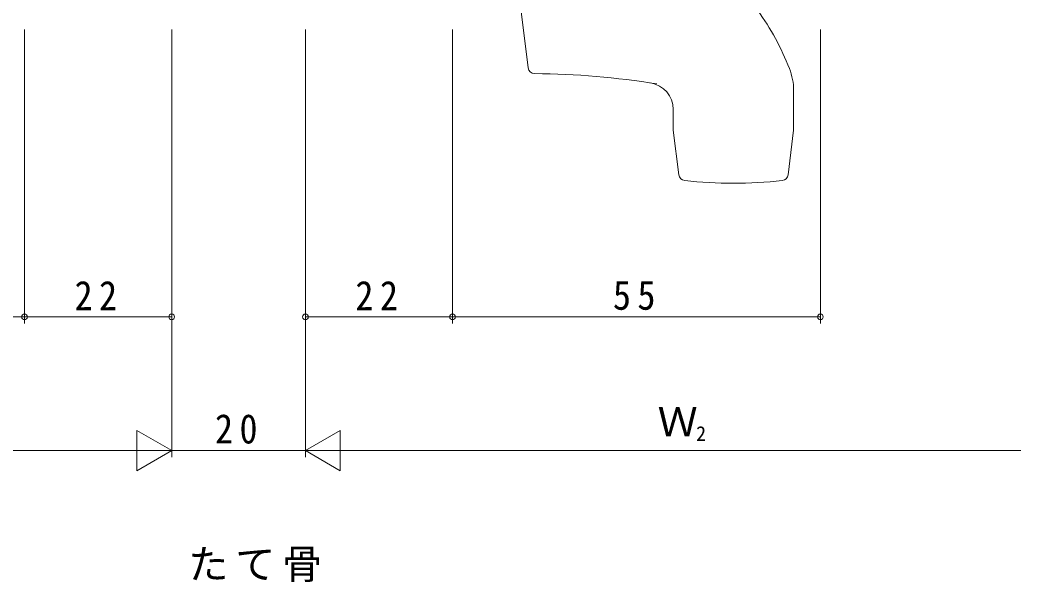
# Model space of a CAD drawing. Units: millimetres on the paper. Extents: x -420 to 373, y -297 to 267.
# Drawn here: x 31.9 to 181.6, y -0.3 to 83.7 of the extents above; entities that cross this region are included whole.
import ezdxf
from ezdxf.enums import TextEntityAlignment as Align

# ---------------------------------------------------------------- set-up
doc = ezdxf.new("R2010")
doc.units = ezdxf.units.MM
doc.layers.add('0-2_USER1', color=3, linetype='Continuous')
doc.layers.add('0-5_YKK_13', color=4, linetype='Continuous', lineweight=9)
doc.layers.add('0-7_YKK_D', color=6, linetype='Continuous', lineweight=9)
doc.styles.add('ＭＳ ゴシック', font='')
doc.styles.get('ＭＳ ゴシック').set_extended_font_data('MS Gothic')

msp = doc.modelspace()

# ---------------------------------------------------------------- linework, layer by layer
at = {"layer": '0-5_YKK_13'}
for p, q in [((107.902, 76.578), (105.603, 95.304)), ((147.603, 67.365), (147.603, 73.151)), ((129.603, 67.365), (129.603, 70.346)), ((130.429, 60.571), (129.61, 67.243)), ((147.595, 67.243), (146.776, 60.571))]:
    msp.add_line(p, q, dxfattribs=at)
for centre, radius, start, end in [((109.757, 61.797), 40, 21.485, 35.67719), ((108.894, 76.7), 1, 187, 269.52957), ((138.603, 73.151), 9, 0, 21.485), ((107.901, -44.296), 120, 80.76089, 89.52957), ((125.603, 70.346), 4, 0, 81.22234), ((130.603, 67.365), 1, 180, 187), ((146.603, 67.365), 1, 353, 0), ((131.422, 60.693), 1, 187, 263.80104), ((145.783, 60.693), 1, 276.19894, 353), ((138.603, 126.804), 67.5, 263.80104, 276.19894)]:
    msp.add_arc(centre, radius, start, end, dxfattribs=at)
at = {"layer": '0-7_YKK_D'}
for p, q in [((32.601, 82.304), (32.601, 38.304)), ((32.601, 82.304), (32.601, 38.304)), ((54.601, 82.304), (54.601, 38.304)), ((54.601, 82.304), (54.601, 18.304)), ((54.601, 82.304), (54.601, 18.304)), ((74.601, 82.304), (74.601, 38.304)), ((74.601, 82.304), (74.601, 18.304)), ((74.601, 82.304), (74.601, 18.304)), ((96.601, 82.304), (96.601, 38.304)), ((96.601, 82.304), (96.601, 38.304)), ((151.601, 82.304), (151.601, 38.304)), ((32.601, 39.304), (-22.399, 39.304)), ((32.601, 39.304), (54.601, 39.304)), ((96.601, 39.304), (74.601, 39.304)), ((96.601, 39.304), (151.601, 39.304)), ((49.404, 22.304), (49.404, 16.304)), ((54.601, 19.304), (49.404, 22.304)), ((74.601, 19.304), (79.797, 22.304)), ((79.797, 16.304), (79.797, 22.304)), ((48.601, 19.304), (-52.399, 19.304)), ((54.601, 19.304), (44.208, 19.304)), ((54.601, 19.304), (49.404, 16.304)), ((54.601, 19.304), (74.601, 19.304)), ((74.601, 19.304), (84.993, 19.304)), ((74.601, 19.304), (79.797, 16.304)), ((80.601, 19.304), (181.601, 19.304))]:
    msp.add_line(p, q, dxfattribs=at)
for centre in [(32.601, 39.304), (32.601, 39.304), (54.601, 39.304), (74.601, 39.304), (96.601, 39.304), (96.601, 39.304), (151.601, 39.304)]:
    msp.add_circle(centre, 0.425, dxfattribs=at)

# ---------------------------------------------------------------- texts
at = {"layer": '0-2_USER1', "insert": (57.079, -0.343), "char_height": 4.399, "attachment_point": 7, "style": 'ＭＳ ゴシック'}
msp.add_mtext('\\T1.17;たて骨', dxfattribs=at)
at = {"layer": '0-7_YKK_D', "color": 3, "style": 'ＭＳ ゴシック'}
msp.add_text('Ｗ', height=4.399, dxfattribs=at).set_placement((127.261, 20.104), align=Align.BOTTOM_LEFT)
at = {"layer": '0-7_YKK_D', "color": 7, "style": 'ＭＳ ゴシック'}
msp.add_text('2', height=2.199, dxfattribs=at).set_placement((133.021, 20.104), align=Align.BOTTOM_LEFT)
at = {"layer": '0-7_YKK_D', "color": 3, "char_height": 4.399, "attachment_point": 7, "style": 'ＭＳ ゴシック'}
for s, insert in [('\\T1.36;\\W0.9;22', (40.081, 40.304)), ('\\T1.36;\\W0.9;22', (82.081, 40.304)), ('\\T1.36;\\W0.9;55', (120.581, 40.304)), ('\\T1.36;\\W0.9;20', (61.081, 20.304))]:
    msp.add_mtext(s, dxfattribs=dict(at, insert=insert))

doc.saveas('drawing.dxf')
